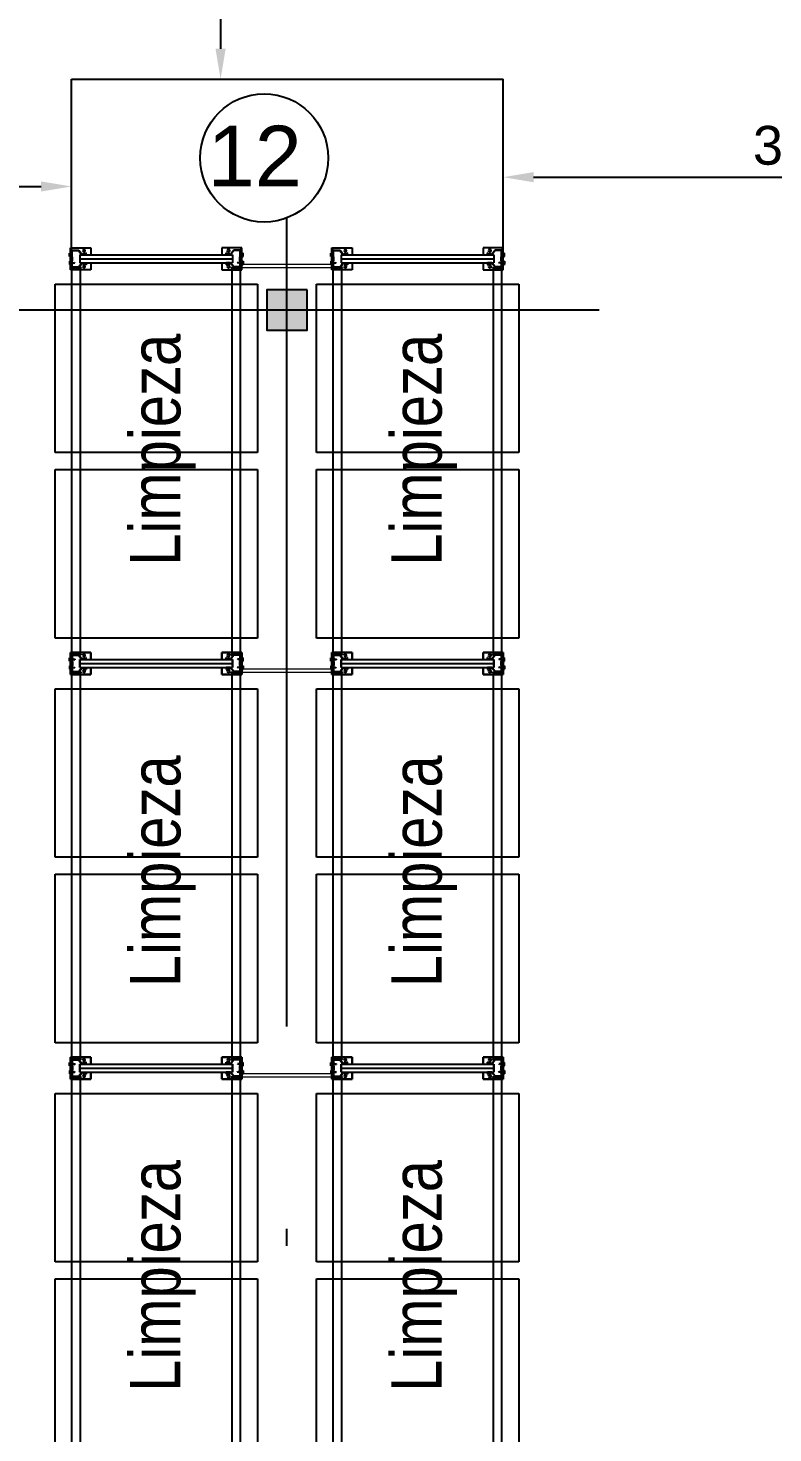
# Model space of a CAD drawing. Header units: metres. Extents: x 0 to 8715937, y -236336 to 216.
# Drawn here: x 127.11 to 131.53, y 61.07 to 69.4 of the extents above; entities that cross this region are included whole.
import ezdxf

# ---------------------------------------------------------------- set-up
doc = ezdxf.new("R2010")
doc.units = ezdxf.units.M
doc.header["$MEASUREMENT"] = 0
doc.header["$PDMODE"] = 3
doc.linetypes.add('ACAD_ISO10W100', pattern=[18, 12, -3, 0, -3])
for name, color, linetype in [('0-BLOCK-EQUIPAMIENTO', 7, 'Continuous'), ('0-BLOCK-ESTRUCTURA', 7, 'Continuous'), ('AAA BAST', 5, 'Continuous'), ('AAA CONECT', 3, 'Continuous'), ('AAA LARG', 1, 'Continuous'), ('AAA PALLETS', 7, 'Continuous'), ('AAA TEXTO', 7, 'Continuous'), ('COLUMNAS', 210, 'Continuous'), ('COLUMNAS HATCH', 251, 'Continuous'), ('COTAS INTERIORES', 2, 'Continuous'), ('EJES', 251, 'ACAD_ISO10W100'), ('INSTALACIONES', 165, 'Continuous'), ('TEXTO', 7, 'Continuous')]:
    doc.layers.add(name, color=color, linetype=linetype)
doc.styles.add('AR', font='arial.ttf')
doc.styles.get("Standard").update_dxf_attribs({"font": 'arial.ttf'})
doc.dimstyles.new('CotaLoc0', dxfattribs={"dimtxt": 0.23, "dimasz": 0.18, "dimexe": 0.12, "dimexo": 0.37, "dimgap": 0.07, "dimtad": 1, "dimzin": 0, "dimdsep": 46, "dimtxsty": 'AR', "dimcen": 0.9, "dimclrd": 251, "dimclre": 251, "dimadec": 0, "dimazin": 0, "dimtfac": 1, "dimtofl": 0, "dimtmove": 1, "dimatfit": 3, "dimfxl": 0.18, "dimtolj": 1, "dimtzin": 0, "dimarcsym": 1})

# ---------------------------------------------------------------- blocks, each defined once
blk = doc.blocks.new('COLUMNA 0.24 x 0.24')
at = {"layer": 'COLUMNAS HATCH', "ltscale": 0.1}
blk.add_hatch(color=256, dxfattribs=at).paths.add_polyline_path([(0, 0.24), (0.24, 0.24), (0.24, 0), (0, 0)])
at = {"layer": 'COLUMNAS', "ltscale": 0.1}
blk.add_lwpolyline([(0, 0.24), (0.24, 0.24), (0.24, 0), (0, 0)], close=True, dxfattribs=at)
blk = doc.blocks.new('DPM-ESTRUCTURA')
at = {"layer": 'EJES', "ltscale": 0.4}
for p, q in [((40.9278, 41.5801), (40.9278, 112.3301)), ((108.48, 67.7301), (16.48, 67.7301))]:
    blk.add_line(p, q, dxfattribs=at)
at = {"layer": 'COLUMNAS', "xscale": -1}
blk.add_blockref('COLUMNA 0.24 x 0.24', (41.0478, 67.6101), dxfattribs=at)
blk = doc.blocks.new('1A MODULO SIMPLE')
at = {"layer": 'AAA BAST'}
for points in [[(-2.1307, 1.015), (-2.1307, 1.017), (-2.1407, 1.017), (-2.1407, 1.04), (-2.1167, 1.06), (-2.1167, 1.1), (-2.1567, 1.1), (-2.1567, 1.098), (-2.1767, 1.098), (-2.1767, 1.1), (-2.2167, 1.1), (-2.2167, 1.06), (-2.1927, 1.04), (-2.1927, 1.017), (-2.2027, 1.017), (-2.2027, 1.015), (-2.1907, 1.015), (-2.1907, 1.0409), (-2.2147, 1.0609), (-2.2147, 1.098), (-2.1787, 1.098), (-2.1787, 1.096), (-2.1547, 1.096), (-2.1547, 1.098), (-2.1187, 1.098), (-2.1187, 1.0609), (-2.1427, 1.0409), (-2.1427, 1.015)], [(0.1973, 1.015), (0.1973, 1.017), (0.2073, 1.017), (0.2073, 1.04), (0.1833, 1.06), (0.1833, 1.1), (0.2233, 1.1), (0.2233, 1.098), (0.2433, 1.098), (0.2433, 1.1), (0.2833, 1.1), (0.2833, 1.06), (0.2593, 1.04), (0.2593, 1.017), (0.2693, 1.017), (0.2693, 1.015), (0.2573, 1.015), (0.2573, 1.0409), (0.2813, 1.0609), (0.2813, 1.098), (0.2453, 1.098), (0.2453, 1.096), (0.2213, 1.096), (0.2213, 1.098), (0.1853, 1.098), (0.1853, 1.0609), (0.2093, 1.0409), (0.2093, 1.015)], [(-2.1307, 0.185), (-2.1307, 0.183), (-2.1407, 0.183), (-2.1407, 0.16), (-2.1167, 0.14), (-2.1167, 0.1), (-2.1567, 0.1), (-2.1567, 0.102), (-2.1767, 0.102), (-2.1767, 0.1), (-2.2167, 0.1), (-2.2167, 0.14), (-2.1927, 0.16), (-2.1927, 0.183), (-2.2027, 0.183), (-2.2027, 0.185), (-2.1907, 0.185), (-2.1907, 0.1591), (-2.2147, 0.1391), (-2.2147, 0.102), (-2.1787, 0.102), (-2.1787, 0.104), (-2.1547, 0.104), (-2.1547, 0.102), (-2.1187, 0.102), (-2.1187, 0.1391), (-2.1427, 0.1591), (-2.1427, 0.185)], [(0.1973, 0.185), (0.1973, 0.183), (0.2073, 0.183), (0.2073, 0.16), (0.1833, 0.14), (0.1833, 0.1), (0.2233, 0.1), (0.2233, 0.102), (0.2433, 0.102), (0.2433, 0.1), (0.2833, 0.1), (0.2833, 0.14), (0.2593, 0.16), (0.2593, 0.183), (0.2693, 0.183), (0.2693, 0.185), (0.2573, 0.185), (0.2573, 0.1591), (0.2813, 0.1391), (0.2813, 0.102), (0.2453, 0.102), (0.2453, 0.104), (0.2213, 0.104), (0.2213, 0.102), (0.1853, 0.102), (0.1853, 0.1391), (0.2093, 0.1591), (0.2093, 0.185)]]:
    blk.add_hatch(color=251, dxfattribs=at).paths.add_polyline_path(points)
at = {"layer": 'AAA BAST', "color": 251}
for p, q in [((-2.2167, 1.1082), (-2.2317, 1.1082)), ((-2.2317, 1.1082), (-2.2317, 0.9882)), ((-2.2167, 1.1032), (-2.2317, 1.1032)), ((-2.1167, 1.1082), (-2.2167, 1.1082)), ((-2.2167, 1.1082), (-2.2167, 1.1032)), ((-2.2167, 1.1032), (-2.1167, 1.1032)), ((-2.1767, 1.1), (-2.2167, 1.1)), ((-2.2167, 1.1), (-2.2167, 1.06)), ((-2.2147, 1.098), (-2.2147, 1.0609)), ((-2.1787, 1.098), (-2.2147, 1.098)), ((-2.2067, 1.1), (-2.2067, 1.1032)), ((-2.2067, 1.1032), (-2.1737, 1.1032)), ((-2.1802, 1.1152), (-2.2002, 1.1152)), ((-2.2002, 1.1082), (-2.2002, 1.1152)), ((-2.1902, 1.1082), (-2.1902, 1.1152)), ((-2.1802, 1.1082), (-2.1802, 1.1152)), ((-2.1787, 1.098), (-2.1787, 1.096)), ((-2.1547, 1.096), (-2.1787, 1.096)), ((-2.1767, 1.1), (-2.1767, 1.098)), ((-2.1767, 1.1), (-2.1737, 1.1)), ((-2.1567, 1.098), (-2.1767, 1.098)), ((-2.1737, 1.1), (-2.1737, 1.1032)), ((-2.1597, 1.1), (-2.1597, 1.1032)), ((-2.1567, 1.1), (-2.1597, 1.1)), ((-2.1167, 1.1), (-2.1567, 1.1)), ((-2.1567, 1.1), (-2.1567, 1.098)), ((-2.1187, 1.098), (-2.1547, 1.098)), ((-2.1547, 1.098), (-2.1547, 1.096)), ((-2.1532, 1.1152), (-2.1332, 1.1152)), ((-2.1532, 1.1082), (-2.1532, 1.1152)), ((-2.1432, 1.1082), (-2.1432, 1.1152)), ((-2.1332, 1.1082), (-2.1332, 1.1152)), ((-2.1267, 1.1), (-2.1267, 1.1032)), ((-2.1187, 1.098), (-2.1187, 1.0609)), ((-2.1167, 1.1032), (-2.1167, 1.1082)), ((-2.1017, 1.1082), (-2.1167, 1.1082)), ((-2.1167, 1.1032), (-2.1017, 1.1032)), ((-2.1167, 1.1), (-2.1167, 1.06)), ((-2.1017, 0.9882), (-2.1017, 1.1082)), ((0.1683, 0.9882), (0.1683, 1.1082)), ((0.1683, 1.1082), (0.1833, 1.1082)), ((0.1833, 1.1032), (0.1683, 1.1032)), ((0.1833, 1.1032), (0.1833, 1.1082)), ((0.1833, 1.1082), (0.2833, 1.1082)), ((0.2833, 1.1032), (0.1833, 1.1032)), ((0.1833, 1.1), (0.2233, 1.1)), ((0.1833, 1.1), (0.1833, 1.06)), ((0.1853, 1.098), (0.1853, 1.0609)), ((0.1853, 1.098), (0.2213, 1.098)), ((0.1933, 1.1), (0.1933, 1.1032)), ((0.2198, 1.1152), (0.1998, 1.1152)), ((0.1998, 1.1082), (0.1998, 1.1152)), ((0.2098, 1.1082), (0.2098, 1.1152)), ((0.2198, 1.1082), (0.2198, 1.1152)), ((0.2213, 1.098), (0.2213, 1.096)), ((0.2213, 1.096), (0.2453, 1.096)), ((0.2233, 1.1), (0.2233, 1.098)), ((0.2233, 1.1), (0.2263, 1.1)), ((0.2233, 1.098), (0.2433, 1.098)), ((0.2263, 1.1), (0.2263, 1.1032)), ((0.2403, 1.1), (0.2403, 1.1032)), ((0.2733, 1.1032), (0.2403, 1.1032)), ((0.2433, 1.1), (0.2403, 1.1)), ((0.2433, 1.1), (0.2833, 1.1)), ((0.2433, 1.1), (0.2433, 1.098)), ((0.2453, 1.098), (0.2813, 1.098)), ((0.2453, 1.098), (0.2453, 1.096)), ((0.2468, 1.1152), (0.2668, 1.1152)), ((0.2468, 1.1082), (0.2468, 1.1152)), ((0.2568, 1.1082), (0.2568, 1.1152)), ((0.2668, 1.1082), (0.2668, 1.1152)), ((0.2733, 1.1), (0.2733, 1.1032)), ((0.2813, 1.098), (0.2813, 1.0609)), ((0.2833, 1.1082), (0.2833, 1.1032)), ((0.2833, 1.1082), (0.2983, 1.1082)), ((0.2833, 1.1032), (0.2983, 1.1032)), ((0.2833, 1.1), (0.2833, 1.06)), ((0.2983, 1.1082), (0.2983, 0.9882)), ((-2.2167, 1.06), (-2.1927, 1.04)), ((-2.2147, 1.0609), (-2.1907, 1.0409)), ((-2.1927, 1.017), (-2.2027, 1.017)), ((-2.2027, 1.017), (-2.2027, 1.015)), ((-2.1907, 1.015), (-2.2027, 1.015)), ((-2.1927, 1.036), (-2.1977, 1.036)), ((-2.1977, 1.021), (-2.1977, 1.036)), ((-2.1927, 1.0285), (-2.1977, 1.0285)), ((-2.1927, 1.021), (-2.1977, 1.021)), ((-2.1927, 1.04), (-2.1927, 1.017)), ((-2.1907, 1.053), (-2.1667, 1.053)), ((-2.1907, 0.147), (-2.1907, 1.053)), ((-2.1907, 1.0409), (-2.1907, 1.015)), ((-2.1667, 1.053), (-2.1427, 1.053)), ((-2.1667, 0.147), (-2.1667, 1.053)), ((-2.1187, 1.0609), (-2.1427, 1.0409)), ((-2.1427, 0.147), (-2.1427, 1.053)), ((-2.1427, 1.0409), (-2.1427, 1.015)), ((-2.1427, 1.015), (-2.1307, 1.015)), ((-2.1167, 1.06), (-2.1407, 1.04)), ((-2.1407, 1.04), (-2.1407, 1.017)), ((-2.1357, 1.036), (-2.1407, 1.036)), ((-2.1407, 1.021), (-2.1407, 1.036)), ((-2.1357, 1.0285), (-2.1407, 1.0285)), ((-2.1357, 1.021), (-2.1407, 1.021)), ((-2.1407, 1.017), (-2.1307, 1.017)), ((-2.1357, 1.021), (-2.1357, 1.036)), ((-2.1357, 1.0328), (-2.1307, 1.0328)), ((-2.1357, 1.0243), (-2.1307, 1.0243)), ((-2.1307, 1.0243), (-2.1307, 1.0328)), ((-2.1307, 1.015), (-2.1307, 1.017)), ((0.1833, 1.06), (0.2073, 1.04)), ((0.1853, 1.0609), (0.2093, 1.0409)), ((0.2023, 1.0328), (0.1973, 1.0328)), ((0.1973, 1.0243), (0.1973, 1.0328)), ((0.2023, 1.0243), (0.1973, 1.0243)), ((0.2073, 1.017), (0.1973, 1.017)), ((0.1973, 1.015), (0.1973, 1.017)), ((0.2093, 1.015), (0.1973, 1.015)), ((0.2023, 1.036), (0.2073, 1.036)), ((0.2023, 1.021), (0.2023, 1.036)), ((0.2023, 1.0285), (0.2073, 1.0285)), ((0.2023, 1.021), (0.2073, 1.021)), ((0.2073, 1.04), (0.2073, 1.017)), ((0.2073, 1.021), (0.2073, 1.036)), ((0.2333, 1.053), (0.2093, 1.053)), ((0.2093, 0.147), (0.2093, 1.053)), ((0.2093, 1.0409), (0.2093, 1.015)), ((0.2573, 1.053), (0.2333, 1.053)), ((0.2333, 0.147), (0.2333, 1.053)), ((0.2813, 1.0609), (0.2573, 1.0409)), ((0.2573, 0.147), (0.2573, 1.053)), ((0.2573, 1.0409), (0.2573, 1.015)), ((0.2573, 1.015), (0.2693, 1.015)), ((0.2833, 1.06), (0.2593, 1.04)), ((0.2593, 1.04), (0.2593, 1.017)), ((0.2593, 1.036), (0.2643, 1.036)), ((0.2593, 1.0285), (0.2643, 1.0285)), ((0.2593, 1.021), (0.2643, 1.021)), ((0.2593, 1.017), (0.2693, 1.017)), ((0.2643, 1.021), (0.2643, 1.036)), ((0.2693, 1.017), (0.2693, 1.015)), ((-2.2317, 0.9882), (-2.1907, 0.9882)), ((-2.1427, 0.9882), (-2.1017, 0.9882)), ((0.2093, 0.9882), (0.1683, 0.9882)), ((0.2983, 0.9882), (0.2573, 0.9882)), ((-2.2317, 0.0918), (-2.2317, 0.2118)), ((-2.2317, 0.2118), (-2.1907, 0.2118)), ((-2.1907, 0.185), (-2.2027, 0.185)), ((-2.2027, 0.183), (-2.2027, 0.185)), ((-2.1927, 0.183), (-2.2027, 0.183)), ((-2.1927, 0.1801), (-2.1977, 0.1801)), ((-2.1977, 0.1651), (-2.1977, 0.1801)), ((-2.1927, 0.1726), (-2.1977, 0.1726)), ((-2.1927, 0.16), (-2.1927, 0.183)), ((-2.1907, 0.1591), (-2.1907, 0.185)), ((-2.1427, 0.2118), (-2.1017, 0.2118)), ((-2.1427, 0.1591), (-2.1427, 0.185)), ((-2.1427, 0.185), (-2.1307, 0.185)), ((-2.1407, 0.16), (-2.1407, 0.183)), ((-2.1407, 0.183), (-2.1307, 0.183)), ((-2.1357, 0.1801), (-2.1407, 0.1801)), ((-2.1407, 0.1651), (-2.1407, 0.1801)), ((-2.1357, 0.1726), (-2.1407, 0.1726)), ((-2.1357, 0.1651), (-2.1357, 0.1801)), ((-2.1357, 0.1768), (-2.1307, 0.1768)), ((-2.1357, 0.1683), (-2.1307, 0.1683)), ((-2.1307, 0.185), (-2.1307, 0.183)), ((-2.1307, 0.1683), (-2.1307, 0.1768)), ((-2.1017, 0.2118), (-2.1017, 0.0918)), ((0.2093, 0.2118), (0.1683, 0.2118)), ((0.1683, 0.2118), (0.1683, 0.0918)), ((0.2093, 0.185), (0.1973, 0.185)), ((0.1973, 0.185), (0.1973, 0.183)), ((0.2073, 0.183), (0.1973, 0.183)), ((0.2023, 0.1768), (0.1973, 0.1768)), ((0.1973, 0.1683), (0.1973, 0.1768)), ((0.2023, 0.1683), (0.1973, 0.1683)), ((0.2023, 0.1801), (0.2073, 0.1801)), ((0.2023, 0.1651), (0.2023, 0.1801)), ((0.2023, 0.1726), (0.2073, 0.1726)), ((0.2073, 0.16), (0.2073, 0.183)), ((0.2073, 0.1651), (0.2073, 0.1801)), ((0.2093, 0.1591), (0.2093, 0.185)), ((0.2983, 0.2118), (0.2573, 0.2118)), ((0.2573, 0.1591), (0.2573, 0.185)), ((0.2573, 0.185), (0.2693, 0.185)), ((0.2593, 0.16), (0.2593, 0.183)), ((0.2593, 0.183), (0.2693, 0.183)), ((0.2593, 0.1801), (0.2643, 0.1801)), ((0.2593, 0.1726), (0.2643, 0.1726)), ((0.2643, 0.1651), (0.2643, 0.1801)), ((0.2693, 0.183), (0.2693, 0.185)), ((0.2983, 0.0918), (0.2983, 0.2118)), ((-2.2167, 0.0968), (-2.2317, 0.0968)), ((-2.2167, 0.0918), (-2.2317, 0.0918)), ((-2.2167, 0.14), (-2.1927, 0.16)), ((-2.2167, 0.1), (-2.2167, 0.14)), ((-2.1767, 0.1), (-2.2167, 0.1)), ((-2.2167, 0.0968), (-2.1167, 0.0968)), ((-2.2167, 0.0918), (-2.2167, 0.0968)), ((-2.1167, 0.0918), (-2.2167, 0.0918)), ((-2.2147, 0.1391), (-2.1907, 0.1591)), ((-2.2147, 0.102), (-2.2147, 0.1391)), ((-2.1787, 0.102), (-2.2147, 0.102)), ((-2.2067, 0.1), (-2.2067, 0.0968)), ((-2.2067, 0.0968), (-2.1737, 0.0968)), ((-2.2002, 0.0918), (-2.2002, 0.0848)), ((-2.1802, 0.0848), (-2.2002, 0.0848)), ((-2.1927, 0.1651), (-2.1977, 0.1651)), ((-2.1907, 0.147), (-2.1667, 0.147)), ((-2.1902, 0.0918), (-2.1902, 0.0848)), ((-2.1802, 0.0918), (-2.1802, 0.0848)), ((-2.1787, 0.102), (-2.1787, 0.104)), ((-2.1547, 0.104), (-2.1787, 0.104)), ((-2.1567, 0.102), (-2.1767, 0.102)), ((-2.1767, 0.1), (-2.1767, 0.102)), ((-2.1767, 0.1), (-2.1737, 0.1)), ((-2.1737, 0.1), (-2.1737, 0.0968)), ((-2.1667, 0.147), (-2.1427, 0.147)), ((-2.1597, 0.1), (-2.1597, 0.0968)), ((-2.1567, 0.1), (-2.1597, 0.1)), ((-2.1567, 0.1), (-2.1567, 0.102)), ((-2.1167, 0.1), (-2.1567, 0.1)), ((-2.1547, 0.102), (-2.1547, 0.104)), ((-2.1187, 0.102), (-2.1547, 0.102)), ((-2.1532, 0.0918), (-2.1532, 0.0848)), ((-2.1532, 0.0848), (-2.1332, 0.0848)), ((-2.1432, 0.0918), (-2.1432, 0.0848)), ((-2.1187, 0.1391), (-2.1427, 0.1591)), ((-2.1357, 0.1651), (-2.1407, 0.1651)), ((-2.1167, 0.14), (-2.1407, 0.16)), ((-2.1332, 0.0918), (-2.1332, 0.0848)), ((-2.1267, 0.1), (-2.1267, 0.0968)), ((-2.1187, 0.102), (-2.1187, 0.1391)), ((-2.1167, 0.1), (-2.1167, 0.14)), ((-2.1167, 0.0968), (-2.1167, 0.0918)), ((-2.1167, 0.0968), (-2.1017, 0.0968)), ((-2.1017, 0.0918), (-2.1167, 0.0918)), ((0.1833, 0.0968), (0.1683, 0.0968)), ((0.1683, 0.0918), (0.1833, 0.0918)), ((0.1833, 0.14), (0.2073, 0.16)), ((0.1833, 0.1), (0.1833, 0.14)), ((0.1833, 0.1), (0.2233, 0.1)), ((0.2833, 0.0968), (0.1833, 0.0968)), ((0.1833, 0.0968), (0.1833, 0.0918)), ((0.1833, 0.0918), (0.2833, 0.0918)), ((0.1853, 0.1391), (0.2093, 0.1591)), ((0.1853, 0.102), (0.1853, 0.1391)), ((0.1853, 0.102), (0.2213, 0.102)), ((0.1933, 0.1), (0.1933, 0.0968)), ((0.1998, 0.0918), (0.1998, 0.0848)), ((0.2198, 0.0848), (0.1998, 0.0848)), ((0.2023, 0.1651), (0.2073, 0.1651)), ((0.2333, 0.147), (0.2093, 0.147)), ((0.2098, 0.0918), (0.2098, 0.0848)), ((0.2198, 0.0918), (0.2198, 0.0848)), ((0.2213, 0.102), (0.2213, 0.104)), ((0.2213, 0.104), (0.2453, 0.104)), ((0.2233, 0.102), (0.2433, 0.102)), ((0.2233, 0.1), (0.2233, 0.102)), ((0.2233, 0.1), (0.2263, 0.1)), ((0.2263, 0.1), (0.2263, 0.0968)), ((0.2573, 0.147), (0.2333, 0.147)), ((0.2403, 0.1), (0.2403, 0.0968)), ((0.2433, 0.1), (0.2403, 0.1)), ((0.2733, 0.0968), (0.2403, 0.0968)), ((0.2433, 0.1), (0.2433, 0.102)), ((0.2433, 0.1), (0.2833, 0.1)), ((0.2453, 0.102), (0.2453, 0.104)), ((0.2453, 0.102), (0.2813, 0.102)), ((0.2468, 0.0918), (0.2468, 0.0848)), ((0.2468, 0.0848), (0.2668, 0.0848)), ((0.2568, 0.0918), (0.2568, 0.0848)), ((0.2813, 0.1391), (0.2573, 0.1591)), ((0.2593, 0.1651), (0.2643, 0.1651)), ((0.2833, 0.14), (0.2593, 0.16)), ((0.2668, 0.0918), (0.2668, 0.0848)), ((0.2733, 0.1), (0.2733, 0.0968)), ((0.2813, 0.102), (0.2813, 0.1391)), ((0.2833, 0.1), (0.2833, 0.14)), ((0.2833, 0.0918), (0.2833, 0.0968)), ((0.2833, 0.0968), (0.2983, 0.0968)), ((0.2833, 0.0918), (0.2983, 0.0918))]:
    blk.add_line(p, q, dxfattribs=at)
for centre in [(-2.2141, 1.0285), (-2.1192, 1.0285), (0.1859, 1.0285), (0.2808, 1.0285), (-2.2141, 0.1715), (-2.1192, 0.1715), (0.1859, 0.1715), (0.2808, 0.1715)]:
    blk.add_circle(centre, 0.0075, dxfattribs=at)
at = {"layer": 'AAA LARG', "color": 251}
for p, q in [((-2.1407, 1.105), (-2.1454, 1.0829)), ((-2.1381, 1.1018), (-2.1422, 1.0822)), ((-2.1407, 1.105), (-2.1117, 1.105)), ((-2.1149, 1.1018), (-2.1381, 1.1018)), ((-2.1149, 1.045), (-2.1149, 1.1018)), ((-2.1117, 1.105), (-2.1117, 1.045)), ((-2.1117, 1.1), (0.1783, 1.1)), ((0.2073, 1.105), (0.1783, 1.105)), ((0.1783, 1.105), (0.1783, 1.045)), ((0.1815, 1.045), (0.1815, 1.1018)), ((0.1815, 1.1018), (0.2047, 1.1018)), ((0.2047, 1.1018), (0.2089, 1.0822)), ((0.2073, 1.105), (0.212, 1.0829)), ((-2.1422, 1.0822), (-2.1454, 1.0829)), ((-2.1117, 1.045), (-2.1149, 1.045)), ((-2.1117, 1.05), (0.1783, 1.05)), ((0.1783, 1.045), (0.1815, 1.045)), ((0.2089, 1.0822), (0.212, 1.0829)), ((-2.1422, 0.1178), (-2.1454, 0.1171)), ((-2.1407, 0.095), (-2.1454, 0.1171)), ((-2.1381, 0.0982), (-2.1422, 0.1178)), ((-2.1407, 0.095), (-2.1117, 0.095)), ((-2.1149, 0.0982), (-2.1381, 0.0982)), ((-2.1117, 0.155), (-2.1149, 0.155)), ((-2.1149, 0.155), (-2.1149, 0.0982)), ((-2.1117, 0.095), (-2.1117, 0.155)), ((-2.1117, 0.15), (0.1783, 0.15)), ((-2.1117, 0.1), (0.1783, 0.1)), ((0.1783, 0.095), (0.1783, 0.155)), ((0.1783, 0.155), (0.1815, 0.155)), ((0.2073, 0.095), (0.1783, 0.095)), ((0.1815, 0.155), (0.1815, 0.0982)), ((0.1815, 0.0982), (0.2047, 0.0982)), ((0.2047, 0.0982), (0.2089, 0.1178)), ((0.2073, 0.095), (0.212, 0.1171)), ((0.2089, 0.1178), (0.212, 0.1171))]:
    blk.add_line(p, q, dxfattribs=at)
at = {"layer": 'AAA PALLETS', "color": 251, "ltscale": 0.21}
for p, q in [((-1.0167, 1.2), (-2.0167, 1.2)), ((-2.0167, 1.2), (-2.0167, 0)), ((-1.0167, 0), (-1.0167, 1.2)), ((0.0833, 1.2), (-0.9167, 1.2)), ((-0.9167, 1.2), (-0.9167, 0)), ((0.0833, 0), (0.0833, 1.2)), ((-2.0167, 0), (-1.0167, 0)), ((-0.9167, 0), (0.0833, 0))]:
    blk.add_line(p, q, dxfattribs=at)
blk = doc.blocks.new('1A MODULO D FTE COL')
at = {"layer": 'AAA CONECT', "color": 251, "lineweight": 5}
for p, q in [((-2.213, 0.5973), (-2.2207, 0.5909)), ((-2.2207, 0.59), (-2.2207, -0.0409)), ((-2.2117, 0.5958), (-2.2187, 0.59)), ((-2.2187, 0.5484), (-2.2187, 0.59)), ((-2.213, 0.5973), (-2.2117, 0.5958)), ((0.187, 0.5973), (0.1793, 0.5909)), ((0.1793, 0.59), (0.1793, -0.0409)), ((0.1883, 0.5958), (0.1813, 0.59)), ((0.1813, 0.5484), (0.1813, 0.59)), ((0.187, 0.5973), (0.1883, 0.5958)), ((-2.2187, 0.5484), (-2.2057, 0.5484)), ((-2.2007, 0.5434), (-2.2057, 0.5484)), ((-2.2007, 0.5434), (-2.2007, 0.0066)), ((0.1813, 0.5484), (0.1943, 0.5484)), ((0.1993, 0.5434), (0.1943, 0.5484)), ((0.1993, 0.5434), (0.1993, 0.0066)), ((-2.2187, 0.0016), (-2.2187, -0.04)), ((-2.2187, 0.0016), (-2.2057, 0.0016)), ((-2.2007, 0.0066), (-2.2057, 0.0016)), ((0.1813, 0.0016), (0.1813, -0.04)), ((0.1813, 0.0016), (0.1943, 0.0016)), ((0.1993, 0.0066), (0.1943, 0.0016)), ((-2.213, -0.0473), (-2.2207, -0.0409)), ((-2.2117, -0.0458), (-2.2187, -0.04)), ((-2.213, -0.0473), (-2.2117, -0.0458)), ((0.187, -0.0473), (0.1793, -0.0409)), ((0.1883, -0.0458), (0.1813, -0.04)), ((0.187, -0.0473), (0.1883, -0.0458))]:
    blk.add_line(p, q, dxfattribs=at)
at = {"layer": 'AAA BAST', "color": 251, "lineweight": 5}
for p in [(0, 0.45), (0, -1.1)]:
    blk.add_blockref('1A MODULO SIMPLE', p, dxfattribs=at)
blk = doc.blocks.new('*D195')
at = {"layer": 'COTAS INTERIORES', "color": 251, "lineweight": -2, "ltscale": 0.1, "transparency": 16777216}
for p, q in [((42.211, 68.5179), (42.211, 68.6379)), ((45.7969, 68.5179), (45.7969, 68.6379)), ((42.391, 68.5179), (45.6169, 68.5179))]:
    blk.add_line(p, q, dxfattribs=at)
at = {"layer": 'COTAS INTERIORES', "color": 251, "ltscale": 0.1, "transparency": 16777216}
for points in [[(42.391, 68.5479), (42.391, 68.4879), (42.211, 68.5179)], [(45.6169, 68.5479), (45.6169, 68.4879), (45.7969, 68.5179)]]:
    blk.add_solid(points, dxfattribs=at)
at = {"layer": 'Defpoints', "color": 0, "ltscale": 0.1, "transparency": 16777216}
for p in [(42.211, 68.5096), (45.7969, 68.5179), (45.7969, 68.5179)]:
    blk.add_point(p, dxfattribs=at)
at = {"layer": 'COTAS INTERIORES', "color": 0, "ltscale": 0.1, "transparency": 16777216, "insert": (44.004, 68.7054), "char_height": 0.23, "attachment_point": 5, "style": 'AR'}
blk.add_mtext('\\A1;3.59', dxfattribs=at)
blk = doc.blocks.new('*D198')
at = {"layer": 'COTAS INTERIORES', "color": 251, "lineweight": -2, "ltscale": 0.1, "transparency": 16777216}
for p, q in [((39.6496, 68.4629), (39.6496, 68.5829)), ((36.0638, 68.4629), (36.0638, 68.3429)), ((36.2438, 68.4629), (39.4696, 68.4629))]:
    blk.add_line(p, q, dxfattribs=at)
at = {"layer": 'COTAS INTERIORES', "color": 251, "ltscale": 0.1, "transparency": 16777216}
for points in [[(36.2438, 68.4929), (36.2438, 68.4329), (36.0638, 68.4629)], [(39.4696, 68.4929), (39.4696, 68.4329), (39.6496, 68.4629)]]:
    blk.add_solid(points, dxfattribs=at)
at = {"layer": 'Defpoints', "color": 0, "ltscale": 0.1, "transparency": 16777216}
for p in [(36.0638, 68.4796), (39.6496, 68.4629), (39.6496, 68.4629)]:
    blk.add_point(p, dxfattribs=at)
at = {"layer": 'COTAS INTERIORES', "color": 0, "ltscale": 0.1, "transparency": 16777216, "insert": (37.8567, 68.6504), "char_height": 0.23, "attachment_point": 5, "style": 'AR'}
blk.add_mtext('\\A1;3.59', dxfattribs=at)
blk = doc.blocks.new('*D201')
at = {"layer": 'COTAS INTERIORES', "color": 251, "lineweight": -2, "ltscale": 0.1, "transparency": 16777216}
for p, q in [((40.5343, 72.0993), (40.4143, 72.0993)), ((40.5343, 71.9193), (40.5343, 69.2793)), ((40.5343, 69.0993), (40.6543, 69.0993))]:
    blk.add_line(p, q, dxfattribs=at)
at = {"layer": 'COTAS INTERIORES', "color": 251, "ltscale": 0.1, "transparency": 16777216}
for points in [[(40.5043, 71.9193), (40.5643, 71.9193), (40.5343, 72.0993)], [(40.5043, 69.2793), (40.5643, 69.2793), (40.5343, 69.0993)]]:
    blk.add_solid(points, dxfattribs=at)
at = {"layer": 'Defpoints', "color": 0, "ltscale": 0.1, "transparency": 16777216}
for p in [(40.8968, 72.0993), (40.3028, 69.0993), (40.5343, 69.0993)]:
    blk.add_point(p, dxfattribs=at)
at = {"layer": 'COTAS INTERIORES', "color": 0, "ltscale": 0.1, "transparency": 16777216, "insert": (40.3468, 70.5993), "char_height": 0.23, "attachment_point": 5, "rotation": 90, "style": 'AR'}
blk.add_mtext('\\A1;3.00', dxfattribs=at)
blk = doc.blocks.new('DPM-EQUIPAMIENTO')
at = {"layer": 'AAA TEXTO', "ltscale": 0.21}
blk.add_circle((40.7928, 68.6319), 0.3799, dxfattribs=at)
at = {"layer": 'INSTALACIONES', "ltscale": 0.1}
for p, q in [((39.6496, 68.0993), (39.6496, 69.0993)), ((39.6496, 69.0993), (42.211, 69.0993)), ((42.211, 68.0993), (42.211, 69.0993))]:
    blk.add_line(p, q, dxfattribs=at)
at = {"layer": 'AAA BAST', "xscale": -1, "rotation": 270}
for p in [(40.6528, 67.8009), (40.6528, 65.4009), (40.6528, 63.0009)]:
    blk.add_blockref('1A MODULO D FTE COL', p, dxfattribs=at)
at = {"layer": 'TEXTO', "insert": (41.0162, 68.8232), "char_height": 0.35945, "attachment_point": 3}
blk.add_mtext_dynamic_manual_height_columns('12', width=0.346173, gutter_width=12.5, heights=[0], dxfattribs=at)
at = {"layer": 'COTAS INTERIORES', "ltscale": 0.1}
dim = blk.add_linear_dim(base=(40.5343, 69.0993), p1=(40.8968, 72.0993), p2=(40.3028, 69.0993), angle=90, dimstyle='CotaLoc0', override={"dimfxlon": 1}, dxfattribs=at)
dim.commit()
dim.dimension.update_dxf_attribs({"geometry": '*D201', "text_midpoint": (40.3468, 70.5993)})
for base, p1, p2, picture, middle in [((45.7969, 68.5179), (42.211, 68.5096), (45.7969, 68.5179), '*D195', (44.004, 68.7054)), ((39.6496, 68.4629), (36.0638, 68.4796), (39.6496, 68.4629), '*D198', (37.8567, 68.6504))]:
    dim = blk.add_linear_dim(base=base, p1=p1, p2=p2, dimstyle='CotaLoc0', override={"dimfxlon": 1}, dxfattribs=at)
    dim.commit()
    dim.dimension.update_dxf_attribs({"geometry": picture, "text_midpoint": middle})

msp = doc.modelspace()

# ---------------------------------------------------------------- block references
at = {"layer": '0-BLOCK-EQUIPAMIENTO'}
msp.add_blockref('DPM-EQUIPAMIENTO', (87.72, 0), dxfattribs=at)
at = {"layer": '0-BLOCK-ESTRUCTURA', "ltscale": 0.1}
msp.add_blockref('DPM-ESTRUCTURA', (87.72, 0), dxfattribs=at)

# ---------------------------------------------------------------- texts
at = {"layer": 'TEXTO', "ltscale": 0.1, "char_height": 0.300033, "attachment_point": 1, "rotation": 90, "style": 'AR'}
for insert in [(127.716, 66.2136), (129.266, 66.2136), (127.716, 63.7136), (129.266, 63.7136), (127.716, 61.3136), (129.266, 61.3136)]:
    msp.add_mtext_dynamic_manual_height_columns('{\\fArial Narrow|b0|i0|c0|p34;Limpieza}', width=4.08123, gutter_width=12.5, heights=[0], dxfattribs=dict(at, insert=insert))

doc.saveas('drawing.dxf')
